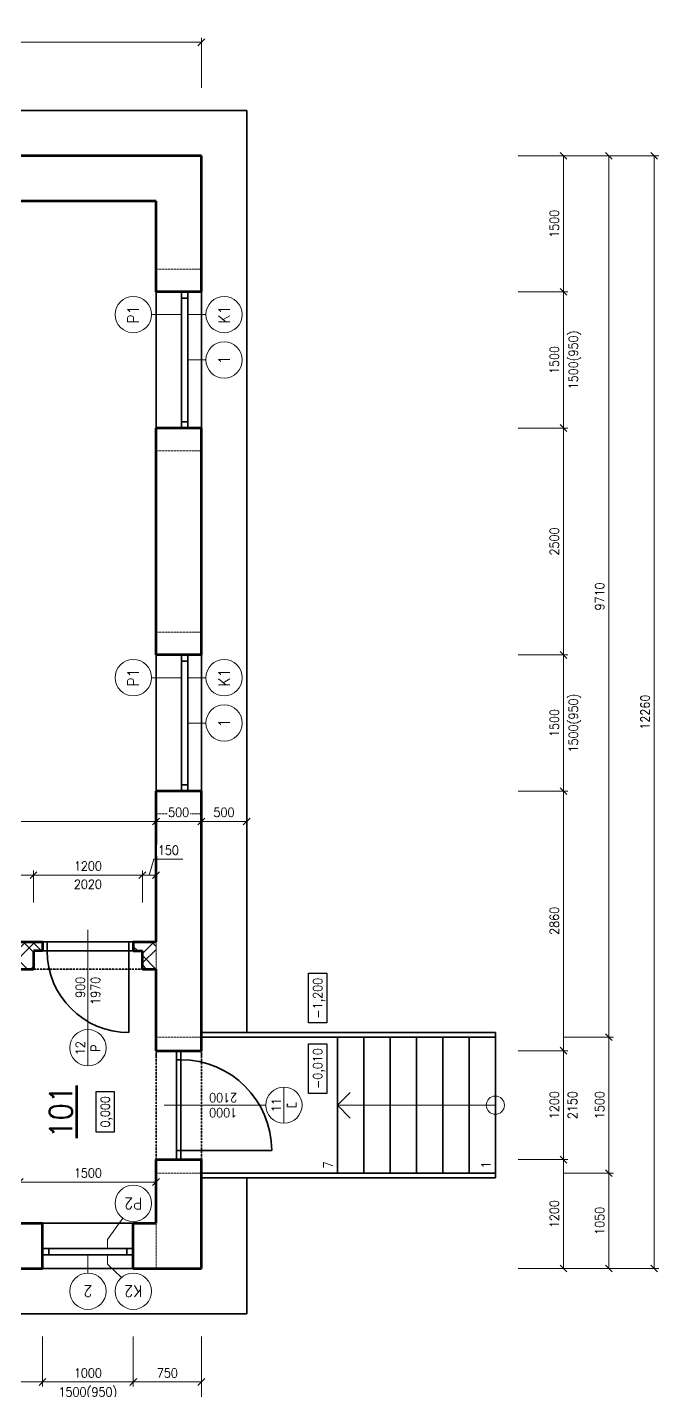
# Model space of a CAD drawing. Header units: millimetres. Extents: x 9557 to 76822, y 14597 to 67378.
# Drawn here: x 26358 to 33317, y 22177 to 37198 of the extents above; entities that cross this region are included whole.
import ezdxf

# ---------------------------------------------------------------- set-up
doc = ezdxf.new("R2010")
doc.units = ezdxf.units.MM
doc.linetypes.add('ACAD_ISO05W100', pattern=[33, 24, -3, 0, -3, 0, -3])
doc.linetypes.add('ACAD_ISO10W100', pattern=[18, 12, -3, 0, -3])
for name, color, linetype, lineweight in [('0.18', 51, 'Continuous', 18), ('0.25', 7, 'Continuous', 25), ('0.35', 6, 'Continuous', 35), ('0.6', 10, 'Continuous', 60), ('0.7', 30, 'Continuous', 70)]:
    doc.layers.add(name, color=color, linetype=linetype, lineweight=lineweight)
doc.styles.add('MyTextStyle', font='romans.shx', dxfattribs={"width": 0.9})
doc.dimstyles.new('Standard SK ext', dxfattribs={"dimtxt": 100, "dimasz": 75, "dimexe": 50, "dimexo": 0, "dimgap": 50, "dimtad": 1, "dimdec": 0, "dimrnd": 5, "dimzin": 0, "dimdsep": 46, "dimtxsty": 'MyTextStyle', "dimblk": 'OBLIQUE', "dimcen": 0, "dimclrd": 51, "dimclre": 51, "dimadec": 0, "dimazin": 0, "dimtfac": 1, "dimtdec": 0, "dimtofl": 0, "dimtmove": 0, "dimatfit": 2, "dimfxl": 500, "dimfxlon": 1, "dimtolj": 1, "dimtzin": 0, "dimlwd": 18, "dimlwe": 18, "dimarcsym": 0})
doc.dimstyles.new('Standard SK int', dxfattribs={"dimtxt": 100, "dimasz": 75, "dimexe": 50, "dimexo": 0, "dimgap": 50, "dimtad": 1, "dimdec": 0, "dimrnd": 5, "dimzin": 0, "dimtxsty": 'MyTextStyle', "dimblk": 'OBLIQUE', "dimcen": 0, "dimclrd": 51, "dimclre": 51, "dimadec": 0, "dimazin": 1, "dimtm": 1e-09, "dimtfac": 1, "dimtdec": 0, "dimtofl": 0, "dimtmove": 0, "dimatfit": 2, "dimfxl": 50, "dimfxlon": 1, "dimtfill": 1, "dimtfillclr": 250, "dimtolj": 1, "dimtzin": 0, "dimlwd": 18, "dimlwe": 18, "dimarcsym": 0})

# ---------------------------------------------------------------- blocks, each defined once
blk = doc.blocks.new('_Oblique')
at = {"color": 0, "linetype": 'ByBlock', "lineweight": -2}
blk.add_line((-0.5, -0.5), (0.5, 0.5), dxfattribs=at)
blk = doc.blocks.new('*D31')
at = {"layer": '0.25', "color": 51, "linetype": 'Continuous', "lineweight": 18, "transparency": 16777216}
for p, q in [((24751, 24023), (24651, 24023)), ((24701, 24023), (24701, 23523)), ((24751, 23523), (24651, 23523))]:
    blk.add_line(p, q, dxfattribs=at)
at = {"layer": '0.25', "color": 51, "lineweight": 18, "transparency": 16777216, "xscale": 75, "yscale": 75, "zscale": 75}
for p, rotation in [((24701, 24023), 90), ((24701, 23523), 270)]:
    blk.add_blockref('_Oblique', p, dxfattribs=dict(at, rotation=rotation))
at = {"layer": '0.25', "color": 0, "transparency": 16777216, "insert": (24601, 23773), "char_height": 100, "attachment_point": 5, "rotation": 90, "style": 'MyTextStyle', "bg_fill": 3, "box_fill_scale": 1.1, "bg_fill_color": 256, "bg_fill_true_color": 13158600, "bg_fill_transparency": 0}
blk.add_mtext('\\A1;500', dxfattribs=at)
blk = doc.blocks.new('*D65')
at = {"layer": '0.25', "color": 51, "linetype": 'Continuous', "lineweight": 18, "transparency": 16777216}
for p, q in [((22277, 27807), (22277, 27907)), ((22277, 27857), (26427, 27857)), ((26427, 27807), (26427, 27907))]:
    blk.add_line(p, q, dxfattribs=at)
at = {"layer": '0.25', "color": 51, "lineweight": 18, "transparency": 16777216, "xscale": 75, "yscale": 75, "zscale": 75, "rotation": 180}
blk.add_blockref('_Oblique', (22277, 27857), dxfattribs=at)
at = {"layer": '0.25', "color": 51, "lineweight": 18, "transparency": 16777216, "xscale": 75, "yscale": 75, "zscale": 75}
blk.add_blockref('_Oblique', (26427, 27857), dxfattribs=at)
at = {"layer": '0.25', "color": 0, "transparency": 16777216, "insert": (24352, 27957), "char_height": 100, "attachment_point": 5, "style": 'MyTextStyle', "bg_fill": 3, "box_fill_scale": 1.1, "bg_fill_color": 256, "bg_fill_true_color": 13158600, "bg_fill_transparency": 0}
blk.add_mtext('\\A1;4150', dxfattribs=at)
blk = doc.blocks.new('*D66')
at = {"layer": '0.25', "color": 51, "linetype": 'Continuous', "lineweight": 18, "transparency": 16777216}
for p, q in [((26427, 27807), (26427, 27907)), ((26427, 27857), (27627, 27857)), ((27627, 27807), (27627, 27907))]:
    blk.add_line(p, q, dxfattribs=at)
at = {"layer": '0.25', "color": 51, "lineweight": 18, "transparency": 16777216, "xscale": 75, "yscale": 75, "zscale": 75, "rotation": 180}
blk.add_blockref('_Oblique', (26427, 27857), dxfattribs=at)
at = {"layer": '0.25', "color": 51, "lineweight": 18, "transparency": 16777216, "xscale": 75, "yscale": 75, "zscale": 75}
blk.add_blockref('_Oblique', (27627, 27857), dxfattribs=at)
at = {"layer": '0.25', "color": 0, "transparency": 16777216, "char_height": 100, "attachment_point": 5, "style": 'MyTextStyle', "bg_fill": 3, "box_fill_scale": 1.1, "bg_fill_color": 256, "bg_fill_true_color": 13158600, "bg_fill_transparency": 0}
for s, insert in [('\\A1;1200', (27027, 27957)), ('\\A1;2020', (27027, 27757))]:
    blk.add_mtext(s, dxfattribs=dict(at, insert=insert))
blk = doc.blocks.new('*D67')
at = {"layer": '0.25', "color": 51, "linetype": 'Continuous', "lineweight": 18, "transparency": 16777216}
for p, q in [((27702, 27857), (27755, 28032)), ((27755, 28032), (28073, 28032)), ((27627, 27807), (27627, 27907)), ((27627, 27857), (27777, 27857)), ((27777, 27807), (27777, 27907))]:
    blk.add_line(p, q, dxfattribs=at)
at = {"layer": '0.25', "color": 51, "lineweight": 18, "transparency": 16777216, "xscale": 75, "yscale": 75, "zscale": 75, "rotation": 180}
blk.add_blockref('_Oblique', (27627, 27857), dxfattribs=at)
at = {"layer": '0.25', "color": 51, "lineweight": 18, "transparency": 16777216, "xscale": 75, "yscale": 75, "zscale": 75}
blk.add_blockref('_Oblique', (27777, 27857), dxfattribs=at)
at = {"layer": '0.25', "color": 0, "transparency": 16777216, "insert": (27914, 28132), "char_height": 100, "attachment_point": 5, "style": 'MyTextStyle', "bg_fill": 3, "box_fill_scale": 1.1, "bg_fill_color": 256, "bg_fill_true_color": 13158600, "bg_fill_transparency": 0}
blk.add_mtext('\\A1;150', dxfattribs=at)
blk = doc.blocks.new('*D68')
at = {"layer": '0.25', "color": 51, "linetype": 'Continuous', "lineweight": 18, "transparency": 16777216}
for p, q in [((27777, 28399), (27777, 28499)), ((27777, 28449), (28277, 28449)), ((28277, 28399), (28277, 28499))]:
    blk.add_line(p, q, dxfattribs=at)
at = {"layer": '0.25', "color": 51, "lineweight": 18, "transparency": 16777216, "xscale": 75, "yscale": 75, "zscale": 75, "rotation": 180}
blk.add_blockref('_Oblique', (27777, 28449), dxfattribs=at)
at = {"layer": '0.25', "color": 51, "lineweight": 18, "transparency": 16777216, "xscale": 75, "yscale": 75, "zscale": 75}
blk.add_blockref('_Oblique', (28277, 28449), dxfattribs=at)
at = {"layer": '0.25', "color": 0, "transparency": 16777216, "insert": (28027, 28549), "char_height": 100, "attachment_point": 5, "style": 'MyTextStyle', "bg_fill": 3, "box_fill_scale": 1.1, "bg_fill_color": 256, "bg_fill_true_color": 13158600, "bg_fill_transparency": 0}
blk.add_mtext('\\A1;500', dxfattribs=at)
blk = doc.blocks.new('*D72')
at = {"layer": '0.25', "color": 51, "linetype": 'Continuous', "lineweight": 18, "transparency": 16777216}
for p, q in [((22277, 28399), (22277, 28499)), ((22277, 28449), (27777, 28449)), ((27777, 28399), (27777, 28499))]:
    blk.add_line(p, q, dxfattribs=at)
at = {"layer": '0.25', "color": 51, "lineweight": 18, "transparency": 16777216, "xscale": 75, "yscale": 75, "zscale": 75, "rotation": 180}
blk.add_blockref('_Oblique', (22277, 28449), dxfattribs=at)
at = {"layer": '0.25', "color": 51, "lineweight": 18, "transparency": 16777216, "xscale": 75, "yscale": 75, "zscale": 75}
blk.add_blockref('_Oblique', (27777, 28449), dxfattribs=at)
at = {"layer": '0.25', "color": 0, "transparency": 16777216, "insert": (25027, 28549), "char_height": 100, "attachment_point": 5, "style": 'MyTextStyle', "bg_fill": 3, "box_fill_scale": 1.1, "bg_fill_color": 256, "bg_fill_true_color": 13158600, "bg_fill_transparency": 0}
blk.add_mtext('\\A1;5500', dxfattribs=at)
blk = doc.blocks.new('*D79')
at = {"layer": '0.25', "color": 51, "linetype": 'Continuous', "lineweight": 18, "transparency": 16777216}
for p, q in [((26277, 24426), (26277, 24526)), ((27777, 24426), (27777, 24526)), ((27777, 24476), (26277, 24476))]:
    blk.add_line(p, q, dxfattribs=at)
at = {"layer": '0.25', "color": 51, "lineweight": 18, "transparency": 16777216, "xscale": 75, "yscale": 75, "zscale": 75, "rotation": 180}
blk.add_blockref('_Oblique', (26277, 24476), dxfattribs=at)
at = {"layer": '0.25', "color": 51, "lineweight": 18, "transparency": 16777216, "xscale": 75, "yscale": 75, "zscale": 75}
blk.add_blockref('_Oblique', (27777, 24476), dxfattribs=at)
at = {"layer": '0.25', "color": 0, "transparency": 16777216, "insert": (27027, 24576), "char_height": 100, "attachment_point": 5, "style": 'MyTextStyle', "bg_fill": 3, "box_fill_scale": 1.1, "bg_fill_color": 256, "bg_fill_true_color": 13158600, "bg_fill_transparency": 0}
blk.add_mtext('\\A1;1500', dxfattribs=at)
blk = doc.blocks.new('*D88')
at = {"layer": '0.25', "color": 51, "linetype": 'Continuous', "lineweight": 18, "ltscale": 2, "transparency": 16777216}
for p, q in [((17477, 36533), (17477, 37083)), ((17477, 37033), (28277, 37033)), ((28277, 36533), (28277, 37083))]:
    blk.add_line(p, q, dxfattribs=at)
at = {"layer": '0.25', "color": 51, "lineweight": 18, "ltscale": 2, "transparency": 16777216, "xscale": 75, "yscale": 75, "zscale": 75, "rotation": 180}
blk.add_blockref('_Oblique', (17477, 37033), dxfattribs=at)
at = {"layer": '0.25', "color": 51, "lineweight": 18, "ltscale": 2, "transparency": 16777216, "xscale": 75, "yscale": 75, "zscale": 75}
blk.add_blockref('_Oblique', (28277, 37033), dxfattribs=at)
at = {"layer": '0.25', "color": 0, "ltscale": 2, "transparency": 16777216, "insert": (22877, 37133), "char_height": 100, "attachment_point": 5, "style": 'MyTextStyle', "bg_fill": 3, "box_fill_scale": 1.1, "bg_fill_color": 256, "bg_fill_true_color": 13158600, "bg_fill_transparency": 0}
blk.add_mtext('\\A1;10800', dxfattribs=at)
blk = doc.blocks.new('*D89')
at = {"layer": '0.25', "color": 51, "linetype": 'Continuous', "lineweight": 18, "ltscale": 2, "transparency": 16777216}
for p, q in [((31767, 35783), (32317, 35783)), ((32267, 35783), (32267, 34283)), ((31767, 34283), (32317, 34283))]:
    blk.add_line(p, q, dxfattribs=at)
at = {"layer": '0.25', "color": 51, "lineweight": 18, "ltscale": 2, "transparency": 16777216, "xscale": 75, "yscale": 75, "zscale": 75}
for p, rotation in [((32267, 35783), 90), ((32267, 34283), 270)]:
    blk.add_blockref('_Oblique', p, dxfattribs=dict(at, rotation=rotation))
at = {"layer": '0.25', "color": 0, "ltscale": 2, "transparency": 16777216, "insert": (32167, 35033), "char_height": 100, "attachment_point": 5, "rotation": 90, "style": 'MyTextStyle', "bg_fill": 3, "box_fill_scale": 1.1, "bg_fill_color": 256, "bg_fill_true_color": 13158600, "bg_fill_transparency": 0}
blk.add_mtext('\\A1;1500', dxfattribs=at)
blk = doc.blocks.new('*D90')
at = {"layer": '0.25', "color": 51, "linetype": 'Continuous', "lineweight": 18, "ltscale": 2, "transparency": 16777216}
for p, q in [((31767, 34283), (32317, 34283)), ((32267, 34283), (32267, 32783)), ((31767, 32783), (32317, 32783))]:
    blk.add_line(p, q, dxfattribs=at)
at = {"layer": '0.25', "color": 51, "lineweight": 18, "ltscale": 2, "transparency": 16777216, "xscale": 75, "yscale": 75, "zscale": 75}
for p, rotation in [((32267, 34283), 90), ((32267, 32783), 270)]:
    blk.add_blockref('_Oblique', p, dxfattribs=dict(at, rotation=rotation))
at = {"layer": '0.25', "color": 0, "ltscale": 2, "transparency": 16777216, "char_height": 100, "attachment_point": 5, "rotation": 90, "style": 'MyTextStyle', "bg_fill": 3, "box_fill_scale": 1.1, "bg_fill_color": 256, "bg_fill_true_color": 13158600, "bg_fill_transparency": 0}
for s, insert in [('\\A1;1500(950)', (32393, 33533)), ('\\A1;1500', (32167, 33533))]:
    blk.add_mtext(s, dxfattribs=dict(at, insert=insert))
blk = doc.blocks.new('*D91')
at = {"layer": '0.25', "color": 51, "linetype": 'Continuous', "lineweight": 18, "ltscale": 2, "transparency": 16777216}
for p, q in [((31767, 32783), (32317, 32783)), ((32267, 32783), (32267, 30283)), ((31767, 30283), (32317, 30283))]:
    blk.add_line(p, q, dxfattribs=at)
at = {"layer": '0.25', "color": 51, "lineweight": 18, "ltscale": 2, "transparency": 16777216, "xscale": 75, "yscale": 75, "zscale": 75}
for p, rotation in [((32267, 32783), 90), ((32267, 30283), 270)]:
    blk.add_blockref('_Oblique', p, dxfattribs=dict(at, rotation=rotation))
at = {"layer": '0.25', "color": 0, "ltscale": 2, "transparency": 16777216, "insert": (32167, 31533), "char_height": 100, "attachment_point": 5, "rotation": 90, "style": 'MyTextStyle', "bg_fill": 3, "box_fill_scale": 1.1, "bg_fill_color": 256, "bg_fill_true_color": 13158600, "bg_fill_transparency": 0}
blk.add_mtext('\\A1;2500', dxfattribs=at)
blk = doc.blocks.new('*D92')
at = {"layer": '0.25', "color": 51, "linetype": 'Continuous', "lineweight": 18, "ltscale": 2, "transparency": 16777216}
for p, q in [((31767, 30283), (32317, 30283)), ((32267, 30283), (32267, 28783)), ((31767, 28783), (32317, 28783))]:
    blk.add_line(p, q, dxfattribs=at)
at = {"layer": '0.25', "color": 51, "lineweight": 18, "ltscale": 2, "transparency": 16777216, "xscale": 75, "yscale": 75, "zscale": 75}
for p, rotation in [((32267, 30283), 90), ((32267, 28783), 270)]:
    blk.add_blockref('_Oblique', p, dxfattribs=dict(at, rotation=rotation))
at = {"layer": '0.25', "color": 0, "ltscale": 2, "transparency": 16777216, "char_height": 100, "attachment_point": 5, "rotation": 90, "style": 'MyTextStyle', "bg_fill": 3, "box_fill_scale": 1.1, "bg_fill_color": 256, "bg_fill_true_color": 13158600, "bg_fill_transparency": 0}
for s, insert in [('\\A1;1500(950)', (32393, 29533)), ('\\A1;1500', (32167, 29533))]:
    blk.add_mtext(s, dxfattribs=dict(at, insert=insert))
blk = doc.blocks.new('*D93')
at = {"layer": '0.25', "color": 51, "linetype": 'Continuous', "lineweight": 18, "ltscale": 2, "transparency": 16777216}
for p, q in [((31767, 28783), (32317, 28783)), ((32267, 28783), (32267, 25923)), ((31767, 25923), (32317, 25923))]:
    blk.add_line(p, q, dxfattribs=at)
at = {"layer": '0.25', "color": 51, "lineweight": 18, "ltscale": 2, "transparency": 16777216, "xscale": 75, "yscale": 75, "zscale": 75}
for p, rotation in [((32267, 28783), 90), ((32267, 25923), 270)]:
    blk.add_blockref('_Oblique', p, dxfattribs=dict(at, rotation=rotation))
at = {"layer": '0.25', "color": 0, "ltscale": 2, "transparency": 16777216, "insert": (32167, 27353), "char_height": 100, "attachment_point": 5, "rotation": 90, "style": 'MyTextStyle', "bg_fill": 3, "box_fill_scale": 1.1, "bg_fill_color": 256, "bg_fill_true_color": 13158600, "bg_fill_transparency": 0}
blk.add_mtext('\\A1;2860', dxfattribs=at)
blk = doc.blocks.new('*D94')
at = {"layer": '0.25', "color": 51, "linetype": 'Continuous', "lineweight": 18, "ltscale": 2, "transparency": 16777216}
for p, q in [((31767, 25923), (32317, 25923)), ((32267, 25923), (32267, 24723)), ((31767, 24723), (32317, 24723))]:
    blk.add_line(p, q, dxfattribs=at)
at = {"layer": '0.25', "color": 51, "lineweight": 18, "ltscale": 2, "transparency": 16777216, "xscale": 75, "yscale": 75, "zscale": 75}
for p, rotation in [((32267, 25923), 90), ((32267, 24723), 270)]:
    blk.add_blockref('_Oblique', p, dxfattribs=dict(at, rotation=rotation))
at = {"layer": '0.25', "color": 0, "ltscale": 2, "transparency": 16777216, "char_height": 100, "attachment_point": 5, "rotation": 90, "style": 'MyTextStyle', "bg_fill": 3, "box_fill_scale": 1.1, "bg_fill_color": 256, "bg_fill_true_color": 13158600, "bg_fill_transparency": 0}
for s, insert in [('\\A1;1200', (32167, 25323)), ('\\A1;2150', (32367, 25323))]:
    blk.add_mtext(s, dxfattribs=dict(at, insert=insert))
blk = doc.blocks.new('*D95')
at = {"layer": '0.25', "color": 51, "linetype": 'Continuous', "lineweight": 18, "ltscale": 2, "transparency": 16777216}
for p, q in [((31767, 24723), (32317, 24723)), ((32267, 24723), (32267, 23523)), ((31767, 23523), (32317, 23523))]:
    blk.add_line(p, q, dxfattribs=at)
at = {"layer": '0.25', "color": 51, "lineweight": 18, "ltscale": 2, "transparency": 16777216, "xscale": 75, "yscale": 75, "zscale": 75}
for p, rotation in [((32267, 24723), 90), ((32267, 23523), 270)]:
    blk.add_blockref('_Oblique', p, dxfattribs=dict(at, rotation=rotation))
at = {"layer": '0.25', "color": 0, "ltscale": 2, "transparency": 16777216, "insert": (32167, 24123), "char_height": 100, "attachment_point": 5, "rotation": 90, "style": 'MyTextStyle', "bg_fill": 3, "box_fill_scale": 1.1, "bg_fill_color": 256, "bg_fill_true_color": 13158600, "bg_fill_transparency": 0}
blk.add_mtext('\\A1;1200', dxfattribs=at)
blk = doc.blocks.new('*D96')
at = {"layer": '0.25', "color": 51, "linetype": 'Continuous', "lineweight": 18, "ltscale": 2, "transparency": 16777216}
for p, q in [((32267, 35783), (32817, 35783)), ((32767, 35783), (32767, 26073)), ((32267, 26073), (32817, 26073))]:
    blk.add_line(p, q, dxfattribs=at)
at = {"layer": '0.25', "color": 51, "lineweight": 18, "ltscale": 2, "transparency": 16777216, "xscale": 75, "yscale": 75, "zscale": 75}
for p, rotation in [((32767, 35783), 90), ((32767, 26073), 270)]:
    blk.add_blockref('_Oblique', p, dxfattribs=dict(at, rotation=rotation))
at = {"layer": '0.25', "color": 0, "ltscale": 2, "transparency": 16777216, "insert": (32667, 30928), "char_height": 100, "attachment_point": 5, "rotation": 90, "style": 'MyTextStyle', "bg_fill": 3, "box_fill_scale": 1.1, "bg_fill_color": 256, "bg_fill_true_color": 13158600, "bg_fill_transparency": 0}
blk.add_mtext('\\A1;9710', dxfattribs=at)
blk = doc.blocks.new('*D97')
at = {"layer": '0.25', "color": 51, "linetype": 'Continuous', "lineweight": 18, "ltscale": 2, "transparency": 16777216}
for p, q in [((32267, 26073), (32817, 26073)), ((32767, 26073), (32767, 24573)), ((32267, 24573), (32817, 24573))]:
    blk.add_line(p, q, dxfattribs=at)
at = {"layer": '0.25', "color": 51, "lineweight": 18, "ltscale": 2, "transparency": 16777216, "xscale": 75, "yscale": 75, "zscale": 75}
for p, rotation in [((32767, 26073), 90), ((32767, 24573), 270)]:
    blk.add_blockref('_Oblique', p, dxfattribs=dict(at, rotation=rotation))
at = {"layer": '0.25', "color": 0, "ltscale": 2, "transparency": 16777216, "insert": (32667, 25323), "char_height": 100, "attachment_point": 5, "rotation": 90, "style": 'MyTextStyle', "bg_fill": 3, "box_fill_scale": 1.1, "bg_fill_color": 256, "bg_fill_true_color": 13158600, "bg_fill_transparency": 0}
blk.add_mtext('\\A1;1500', dxfattribs=at)
blk = doc.blocks.new('*D98')
at = {"layer": '0.25', "color": 51, "linetype": 'Continuous', "lineweight": 18, "ltscale": 2, "transparency": 16777216}
for p, q in [((32267, 24573), (32817, 24573)), ((32767, 24573), (32767, 23523)), ((32267, 23523), (32817, 23523))]:
    blk.add_line(p, q, dxfattribs=at)
at = {"layer": '0.25', "color": 51, "lineweight": 18, "ltscale": 2, "transparency": 16777216, "xscale": 75, "yscale": 75, "zscale": 75}
for p, rotation in [((32767, 24573), 90), ((32767, 23523), 270)]:
    blk.add_blockref('_Oblique', p, dxfattribs=dict(at, rotation=rotation))
at = {"layer": '0.25', "color": 0, "ltscale": 2, "transparency": 16777216, "insert": (32667, 24048), "char_height": 100, "attachment_point": 5, "rotation": 90, "style": 'MyTextStyle', "bg_fill": 3, "box_fill_scale": 1.1, "bg_fill_color": 256, "bg_fill_true_color": 13158600, "bg_fill_transparency": 0}
blk.add_mtext('\\A1;1050', dxfattribs=at)
blk = doc.blocks.new('*D33')
at = {"layer": '0.25', "color": 51, "linetype": 'Continuous', "lineweight": 18, "ltscale": 2, "transparency": 16777216}
for p, q in [((32767, 35783), (33317, 35783)), ((33267, 23523), (33267, 35783)), ((32767, 23523), (33317, 23523))]:
    blk.add_line(p, q, dxfattribs=at)
at = {"layer": '0.25', "color": 51, "lineweight": 18, "ltscale": 2, "transparency": 16777216, "xscale": 75, "yscale": 75, "zscale": 75}
for p, rotation in [((33267, 35783), 90), ((33267, 23523), 270)]:
    blk.add_blockref('_Oblique', p, dxfattribs=dict(at, rotation=rotation))
at = {"layer": '0.25', "color": 0, "ltscale": 2, "transparency": 16777216, "insert": (33167, 29653), "char_height": 100, "attachment_point": 5, "rotation": 90, "style": 'MyTextStyle', "bg_fill": 3, "box_fill_scale": 1.1, "bg_fill_color": 256, "bg_fill_true_color": 13158600, "bg_fill_transparency": 0}
blk.add_mtext('\\A1;12260', dxfattribs=at)
blk = doc.blocks.new('*D99')
at = {"layer": '0.25', "color": 51, "linetype": 'Continuous', "lineweight": 18, "ltscale": 2, "transparency": 16777216}
for p, q in [((17477, 22773), (17477, 22223)), ((26527, 22773), (26527, 22223)), ((17477, 22273), (26527, 22273))]:
    blk.add_line(p, q, dxfattribs=at)
at = {"layer": '0.25', "color": 51, "lineweight": 18, "ltscale": 2, "transparency": 16777216, "xscale": 75, "yscale": 75, "zscale": 75, "rotation": 180}
blk.add_blockref('_Oblique', (17477, 22273), dxfattribs=at)
at = {"layer": '0.25', "color": 51, "lineweight": 18, "ltscale": 2, "transparency": 16777216, "xscale": 75, "yscale": 75, "zscale": 75}
blk.add_blockref('_Oblique', (26527, 22273), dxfattribs=at)
at = {"layer": '0.25', "color": 0, "ltscale": 2, "transparency": 16777216, "insert": (22002, 22373), "char_height": 100, "attachment_point": 5, "style": 'MyTextStyle', "bg_fill": 3, "box_fill_scale": 1.1, "bg_fill_color": 256, "bg_fill_true_color": 13158600, "bg_fill_transparency": 0}
blk.add_mtext('\\A1;9050', dxfattribs=at)
blk = doc.blocks.new('*D100')
at = {"layer": '0.25', "color": 51, "linetype": 'Continuous', "lineweight": 18, "ltscale": 2, "transparency": 16777216}
for p, q in [((26527, 22773), (26527, 22223)), ((27527, 22773), (27527, 22223)), ((26527, 22273), (27527, 22273))]:
    blk.add_line(p, q, dxfattribs=at)
at = {"layer": '0.25', "color": 51, "lineweight": 18, "ltscale": 2, "transparency": 16777216, "xscale": 75, "yscale": 75, "zscale": 75, "rotation": 180}
blk.add_blockref('_Oblique', (26527, 22273), dxfattribs=at)
at = {"layer": '0.25', "color": 51, "lineweight": 18, "ltscale": 2, "transparency": 16777216, "xscale": 75, "yscale": 75, "zscale": 75}
blk.add_blockref('_Oblique', (27527, 22273), dxfattribs=at)
at = {"layer": '0.25', "color": 0, "ltscale": 2, "transparency": 16777216, "char_height": 100, "attachment_point": 5, "style": 'MyTextStyle', "bg_fill": 3, "box_fill_scale": 1.1, "bg_fill_color": 256, "bg_fill_true_color": 13158600, "bg_fill_transparency": 0}
for s, insert in [('\\A1;1000', (27027, 22373)), ('\\A1;1500(950)', (27027, 22147))]:
    blk.add_mtext(s, dxfattribs=dict(at, insert=insert))
blk = doc.blocks.new('*D101')
at = {"layer": '0.25', "color": 51, "linetype": 'Continuous', "lineweight": 18, "ltscale": 2, "transparency": 16777216}
for p, q in [((27527, 22773), (27527, 22223)), ((28277, 22773), (28277, 22223)), ((27527, 22273), (28277, 22273))]:
    blk.add_line(p, q, dxfattribs=at)
at = {"layer": '0.25', "color": 51, "lineweight": 18, "ltscale": 2, "transparency": 16777216, "xscale": 75, "yscale": 75, "zscale": 75, "rotation": 180}
blk.add_blockref('_Oblique', (27527, 22273), dxfattribs=at)
at = {"layer": '0.25', "color": 51, "lineweight": 18, "ltscale": 2, "transparency": 16777216, "xscale": 75, "yscale": 75, "zscale": 75}
blk.add_blockref('_Oblique', (28277, 22273), dxfattribs=at)
at = {"layer": '0.25', "color": 0, "ltscale": 2, "transparency": 16777216, "insert": (27902, 22373), "char_height": 100, "attachment_point": 5, "style": 'MyTextStyle', "bg_fill": 3, "box_fill_scale": 1.1, "bg_fill_color": 256, "bg_fill_true_color": 13158600, "bg_fill_transparency": 0}
blk.add_mtext('\\A1;750', dxfattribs=at)
blk = doc.blocks.new('*D102')
at = {"layer": '0.25', "color": 51, "linetype": 'Continuous', "lineweight": 18, "ltscale": 2, "transparency": 16777216}
for p, q in [((17477, 22273), (17477, 21723)), ((28277, 22273), (28277, 21723)), ((28277, 21773), (17477, 21773))]:
    blk.add_line(p, q, dxfattribs=at)
at = {"layer": '0.25', "color": 51, "lineweight": 18, "ltscale": 2, "transparency": 16777216, "xscale": 75, "yscale": 75, "zscale": 75, "rotation": 180}
blk.add_blockref('_Oblique', (17477, 21773), dxfattribs=at)
at = {"layer": '0.25', "color": 51, "lineweight": 18, "ltscale": 2, "transparency": 16777216, "xscale": 75, "yscale": 75, "zscale": 75}
blk.add_blockref('_Oblique', (28277, 21773), dxfattribs=at)
at = {"layer": '0.25', "color": 0, "ltscale": 2, "transparency": 16777216, "insert": (22877, 21873), "char_height": 100, "attachment_point": 5, "style": 'MyTextStyle', "bg_fill": 3, "box_fill_scale": 1.1, "bg_fill_color": 256, "bg_fill_true_color": 13158600, "bg_fill_transparency": 0}
blk.add_mtext('\\A1;10800', dxfattribs=at)
blk = doc.blocks.new('*D41')
at = {"layer": '0.25', "color": 51, "linetype": 'Continuous', "lineweight": 18, "ltscale": 2, "transparency": 16777216}
for p, q in [((28277, 28399), (28277, 28499)), ((28277, 28449), (28777, 28449)), ((28777, 28399), (28777, 28499))]:
    blk.add_line(p, q, dxfattribs=at)
at = {"layer": '0.25', "color": 51, "lineweight": 18, "ltscale": 2, "transparency": 16777216, "xscale": 75, "yscale": 75, "zscale": 75, "rotation": 180}
blk.add_blockref('_Oblique', (28277, 28449), dxfattribs=at)
at = {"layer": '0.25', "color": 51, "lineweight": 18, "ltscale": 2, "transparency": 16777216, "xscale": 75, "yscale": 75, "zscale": 75}
blk.add_blockref('_Oblique', (28777, 28449), dxfattribs=at)
at = {"layer": '0.25', "color": 0, "ltscale": 2, "transparency": 16777216, "insert": (28527, 28549), "char_height": 100, "attachment_point": 5, "style": 'MyTextStyle', "bg_fill": 3, "box_fill_scale": 1.1, "bg_fill_color": 256, "bg_fill_true_color": 13158600, "bg_fill_transparency": 0}
blk.add_mtext('\\A1;500', dxfattribs=at)
blk = doc.blocks.new('*D43')
at = {"layer": '0.25', "color": 51, "linetype": 'Continuous', "lineweight": 18, "ltscale": 2, "transparency": 16777216}
for p, q in [((24751, 36283), (24651, 36283)), ((24701, 35783), (24701, 36283)), ((24651, 35783), (24751, 35783))]:
    blk.add_line(p, q, dxfattribs=at)
at = {"layer": '0.25', "color": 51, "lineweight": 18, "ltscale": 2, "transparency": 16777216, "xscale": 75, "yscale": 75, "zscale": 75}
for p, rotation in [((24701, 36283), 90), ((24701, 35783), 270)]:
    blk.add_blockref('_Oblique', p, dxfattribs=dict(at, rotation=rotation))
at = {"layer": '0.25', "color": 0, "ltscale": 2, "transparency": 16777216, "insert": (24601, 36033), "char_height": 100, "attachment_point": 5, "rotation": 90, "style": 'MyTextStyle', "bg_fill": 3, "box_fill_scale": 1.1, "bg_fill_color": 256, "bg_fill_true_color": 13158600, "bg_fill_transparency": 0}
blk.add_mtext('\\A1;500', dxfattribs=at)
blk = doc.blocks.new('*D44')
at = {"layer": '0.25', "color": 51, "linetype": 'Continuous', "lineweight": 18, "ltscale": 2, "transparency": 16777216}
for p, q in [((24751, 23523), (24651, 23523)), ((24701, 23523), (24701, 23023)), ((24751, 23023), (24651, 23023))]:
    blk.add_line(p, q, dxfattribs=at)
at = {"layer": '0.25', "color": 51, "lineweight": 18, "ltscale": 2, "transparency": 16777216, "xscale": 75, "yscale": 75, "zscale": 75}
for p, rotation in [((24701, 23523), 90), ((24701, 23023), 270)]:
    blk.add_blockref('_Oblique', p, dxfattribs=dict(at, rotation=rotation))
at = {"layer": '0.25', "color": 0, "ltscale": 2, "transparency": 16777216, "insert": (24601, 23273), "char_height": 100, "attachment_point": 5, "rotation": 90, "style": 'MyTextStyle', "bg_fill": 3, "box_fill_scale": 1.1, "bg_fill_color": 256, "bg_fill_true_color": 13158600, "bg_fill_transparency": 0}
blk.add_mtext('\\A1;500', dxfattribs=at)

msp = doc.modelspace()

# ---------------------------------------------------------------- hatches: boundary and pattern name
at = {"layer": '0.18'}
h = msp.add_hatch(dxfattribs=at)
h.set_pattern_fill('MURIVOVYSOKAPEVNOST', color=256, scale=250, angle=90, pattern_type=2)
h.set_pattern_definition([(135, (35925.14, 18320.34), (-353.5534, 2e-14), []), (135, (35925.14, 18570.34), (-353.5534, 2e-14), []), (225, (35925.14, 18320.34), (-5e-14, -353.5534), []), (225, (35925.14, 18570.34), (-5e-14, -353.5534), [])])
h.paths.add_polyline_path([(27527.2, 27122.8), (27527.2, 27022.8), (27627.2, 27022.8), (27627.2, 26822.8), (27777.2, 26822.8), (27777.2, 27122.8)])
h.paths.add_polyline_path([(26277.2, 27122.8), (26277.2, 26822.8), (26427.2, 26822.8), (26427.2, 27022.8), (26527.2, 27022.8), (26527.2, 27122.8)])
h.paths.add_polyline_path([(22277.2, 27122.8), (22277.2, 26822.8), (26277.2, 26822.8), (26277.2, 27122.8)])

# ---------------------------------------------------------------- linework, layer by layer
at = {"layer": '0.18', "linetype": 'ACAD_ISO05W100'}
for p, q in [((27777.2, 34532.8), (28277.2, 34532.8)), ((27777.2, 32532.8), (28277.2, 32532.8)), ((27777.2, 30532.8), (28277.2, 30532.8)), ((27777.2, 28532.8), (28277.2, 28532.8)), ((27777.2, 26072.8), (28277.2, 26072.8)), ((27777.2, 24572.8), (28277.2, 24572.8)), ((27777.2, 23522.8), (27777.2, 24022.8))]:
    msp.add_line(p, q, dxfattribs=at)
at = {"layer": '0.18', "ltscale": 2}
for p, q in [((28057.2, 34032.8), (27727.2, 34032.8)), ((28127.2, 34032.8), (28327.2, 34032.8)), ((28127.2, 33532.8), (28327.2, 33532.8)), ((28057.2, 30032.8), (27727.2, 30032.8)), ((28127.2, 30032.8), (28327.2, 30032.8)), ((28127.2, 29532.8), (28327.2, 29532.8)), ((27242.2, 23842.8), (27410.9, 24078.6)), ((27242.2, 23742.8), (27242.2, 23842.8)), ((27027.2, 23672.8), (27027.2, 23472.8)), ((27242.2, 23672.8), (27242.2, 23572.8)), ((27242.2, 23572.8), (27395.4, 23423.2))]:
    msp.add_line(p, q, dxfattribs=at)
at = {"layer": '0.18'}
for p, q in [((26427.2, 27857.2), (26427.2, 27557.2)), ((27627.2, 27857.2), (27627.2, 27557.2)), ((27027.2, 27253.2), (27027.2, 26155.6)), ((27027.2, 26155.6), (27027.2, 25755.6)), ((29186.9, 25122.8), (29186.9, 25522.8)), ((29777.2, 25322.8), (29918.6, 25464.2)), ((27865.4, 25322.8), (28986.9, 25322.8)), ((31517.2, 25322.8), (29777.2, 25322.8)), ((29777.2, 25322.8), (29918.6, 25181.4))]:
    msp.add_line(p, q, dxfattribs=at)
at = {"layer": '0.18', "linetype": 'ACAD_ISO05W100', "ltscale": 0.5}
msp.add_line((27777.2, 26822.8), (27777.2, 27122.8), dxfattribs=at)
at = {"layer": '0.18', "ltscale": 2}
for centre in [(27527.2, 34032.8), (28527.2, 34032.8), (28527.2, 33532.8), (27527.2, 30032.8), (28527.2, 30032.8), (28527.2, 29532.8), (27527.2, 24241.3), (27027.2, 23272.8), (27527.2, 23272.8)]:
    msp.add_circle(centre, 200, dxfattribs=at)
at = {"layer": '0.18'}
for centre, radius in [((27027.2, 25955.6), 200), ((29186.9, 25322.8), 200), ((31517.2, 25322.8), 100)]:
    msp.add_circle(centre, radius, dxfattribs=at)
at = {"layer": '0.25'}
for p, q in [((29231.2, 25325.2), (29220.6, 25335.8)), ((29220.6, 25314.6), (29231.2, 25325.2))]:
    msp.add_line(p, q, dxfattribs=at)
at = {"layer": '0.35'}
for p, q in [((28777.2, 36282.8), (16977.2, 36282.8)), ((28777.2, 26122.8), (28777.2, 36282.8)), ((27777.2, 34282.8), (27777.2, 32782.8)), ((28057.2, 32782.8), (28057.2, 34282.8)), ((28127.2, 32782.8), (28127.2, 34282.8)), ((28277.2, 34282.8), (28277.2, 32782.8)), ((28057.2, 34212.8), (28127.2, 34212.8)), ((28057.2, 32852.8), (28127.2, 32852.8)), ((27777.2, 30282.8), (27777.2, 28782.8)), ((28057.2, 28782.8), (28057.2, 30282.8)), ((28057.2, 30212.8), (28127.2, 30212.8)), ((28127.2, 28782.8), (28127.2, 30282.8)), ((28277.2, 30282.8), (28277.2, 28782.8)), ((28057.2, 28852.8), (28127.2, 28852.8)), ((26527.2, 27122.8), (27527.2, 27122.8)), ((26577.2, 27022.8), (26577.2, 27122.8)), ((27477.2, 27122.8), (27477.2, 27022.8)), ((26527.2, 27022.8), (27527.2, 27022.8)), ((27477.2, 26122.8), (27477.2, 27022.8)), ((28277.2, 26122.8), (31517.2, 26122.8)), ((28277.2, 26072.8), (29777.2, 26072.8)), ((29777.2, 24572.8), (29777.2, 26072.8)), ((29777.2, 26072.8), (31517.2, 26072.8)), ((30067.2, 24572.8), (30067.2, 26072.8)), ((30357.2, 24572.8), (30357.2, 26072.8)), ((30647.2, 24572.8), (30647.2, 26072.8)), ((30937.2, 24572.8), (30937.2, 26072.8)), ((31227.2, 24572.8), (31227.2, 26072.8)), ((31517.2, 26122.8), (31517.2, 26072.8)), ((31517.2, 24572.8), (31517.2, 26072.8)), ((28002.2, 24722.8), (28002.2, 25922.8)), ((28052.2, 24722.8), (28052.2, 25922.8)), ((28002.2, 25822.8), (28052.2, 25822.8)), ((28002.2, 24822.8), (28052.2, 24822.8)), ((28052.2, 24822.8), (29052.2, 24822.8)), ((28277.2, 24572.8), (29777.2, 24572.8)), ((31517.2, 24522.8), (28277.2, 24522.8)), ((28777.2, 23022.8), (28777.2, 24522.8)), ((29777.2, 24572.8), (31517.2, 24572.8)), ((31517.2, 24572.8), (31517.2, 24522.8)), ((16977.2, 23022.8), (28777.2, 23022.8))]:
    msp.add_line(p, q, dxfattribs=at)
at = {"layer": '0.35', "linetype": 'ACAD_ISO10W100', "ltscale": 2}
for p, q in [((26427.2, 26822.8), (27627.2, 26822.8)), ((27777.2, 24722.8), (27777.2, 25922.8)), ((28277.2, 24722.8), (28277.2, 25922.8))]:
    msp.add_line(p, q, dxfattribs=at)
at = {"layer": '0.35', "ltscale": 2}
for p, q in [((26527.2, 24022.8), (27527.2, 24022.8)), ((26527.2, 23742.8), (27527.2, 23742.8)), ((26597.2, 23672.8), (26597.2, 23742.8)), ((27457.2, 23672.8), (27457.2, 23742.8)), ((26527.2, 23672.8), (27527.2, 23672.8)), ((26527.2, 23522.8), (27527.2, 23522.8))]:
    msp.add_line(p, q, dxfattribs=at)
at = {"layer": '0.35'}
for centre, radius, start, end in [((27477.2, 27022.8), 900, 180, 270), ((28052.2, 24822.8), 1000, 0, 90)]:
    msp.add_arc(centre, radius, start, end, dxfattribs=at)
at = {"layer": '0.7'}
for p, q in [((28277.2, 35782.8), (17477.2, 35782.8)), ((28277.2, 34282.8), (28277.2, 35782.8)), ((27777.2, 35282.8), (22152.2, 35282.8)), ((27777.2, 34282.8), (27777.2, 35282.8)), ((28277.2, 34282.8), (27777.2, 34282.8)), ((27777.2, 30282.8), (27777.2, 32782.8)), ((28277.2, 32782.8), (27777.2, 32782.8)), ((28277.2, 30282.8), (28277.2, 32782.8)), ((28277.2, 30282.8), (27777.2, 30282.8)), ((27777.2, 27122.8), (27777.2, 28782.8)), ((28277.2, 28782.8), (27777.2, 28782.8)), ((28277.2, 25922.8), (28277.2, 28782.8)), ((21877.2, 27122.8), (26527.2, 27122.8)), ((26527.2, 27122.8), (26527.2, 27022.8)), ((27527.2, 27122.8), (27777.2, 27122.8)), ((27527.2, 27122.8), (27527.2, 27022.8)), ((26527.2, 27022.8), (26427.2, 27022.8)), ((26427.2, 27022.8), (26427.2, 26822.8)), ((27527.2, 27022.8), (27627.2, 27022.8)), ((27627.2, 26822.8), (27627.2, 27022.8)), ((22277.2, 26822.8), (26427.2, 26822.8)), ((27627.2, 26822.8), (27777.2, 26822.8)), ((27777.2, 25922.8), (27777.2, 26822.8)), ((27777.2, 25922.8), (28277.2, 25922.8)), ((27777.2, 24022.8), (27777.2, 24722.8)), ((27777.2, 24722.8), (28277.2, 24722.8)), ((28277.2, 23522.8), (28277.2, 24722.8)), ((22277.2, 24022.8), (26527.2, 24022.8)), ((26527.2, 23522.8), (26527.2, 24022.8)), ((27527.2, 24022.8), (27777.2, 24022.8)), ((27527.2, 23522.8), (27527.2, 24022.8)), ((17477.2, 23522.8), (26527.2, 23522.8)), ((27527.2, 23522.8), (28277.2, 23522.8))]:
    msp.add_line(p, q, dxfattribs=at)

# ---------------------------------------------------------------- texts
at = {"layer": '0.25', "ltscale": 2, "char_height": 125, "attachment_point": 5, "style": 'MyTextStyle'}
for s, insert, rotation in [('{\\Fromans|c238;P1}', (27527.2, 34032.8), 90), ('{\\Fromans|c238;K1}', (28527.2, 34032.8), 90), ('{\\Fromans|c238;1}', (28527.2, 33532.8), 90), ('{\\Fromans|c238;P1}', (27527.2, 30032.8), 90), ('{\\Fromans|c238;K1}', (28527.2, 30032.8), 90), ('{\\Fromans|c238;1}', (28527.2, 29532.8), 90), ('{\\Fromans|c238;P2}', (27527.2, 24241.3), 180), ('{\\Fromans|c238;2}', (27027.2, 23272.8), 180), ('{\\Fromans|c238;K2}', (27527.2, 23272.8), 180)]:
    msp.add_mtext_dynamic_manual_height_columns(s, width=100, gutter_width=500, heights=[0], dxfattribs=dict(at, insert=insert, rotation=rotation))
at = {"layer": '0.25', "char_height": 100, "attachment_point": 5, "rotation": 90, "style": 'MyTextStyle', "bg_fill": 16, "box_fill_scale": 1.5, "bg_fill_color": 256, "bg_fill_transparency": 0}
for s, insert in [('{\\Fromans|c238;-1,200}', (29574.4, 26502)), ('{\\Fromans|c238;-0,010}', (29574.4, 25726.6)), ('{\\Fromans|c238;0,000}', (27232.7, 25249.6))]:
    msp.add_mtext(s, dxfattribs=dict(at, insert=insert))
at = {"layer": '0.25', "char_height": 100, "style": 'MyTextStyle'}
for s, width, insert, attachment_point, rotation in [('{\\Fromans|c238;900\\P1970}', 313.65, (27027.2, 26737.4), 6, 90), ('{\\Fromans|c238;12\\PP}', 109.337, (27027.2, 25950.9), 5, 90), ('{\\Fromans|c238;1000^J2100}', 313.65, (28362.7, 25322.8), 6, 180), ('{\\Fromans|c238;11\\PL}', 133.187, (29186.9, 25322.8), 5, 90), ('{\\Fromans|c238;7}', 100, (29724.2, 24625.8), 7, 90), ('{\\Fromans|c238;1}', 100, (31464.2, 24625.8), 7, 90)]:
    msp.add_mtext_dynamic_manual_height_columns(s, width=width, gutter_width=500, heights=[0], dxfattribs=dict(at, insert=insert, attachment_point=attachment_point, rotation=rotation))
at = {"layer": '0.6', "insert": (26854.2, 25249.6), "char_height": 250, "attachment_point": 8, "rotation": 90, "style": 'MyTextStyle'}
msp.add_mtext('{\\Fromans|c238;\\L101}', dxfattribs=at)

# ---------------------------------------------------------------- next in the draw order: dimensions: what is measured, and where the dimension line sits
at = {"layer": '0.25', "ltscale": 2}
dim = msp.add_linear_dim(base=(28277.2, 37032.8), p1=(17477.2, 35782.8), p2=(28277.2, 35782.8), angle=180, dimstyle='Standard SK ext', override={"dimtmove": 1, "dimtfill": 1}, dxfattribs=at)
dim.commit()
dim.dimension.update_dxf_attribs({"geometry": '*D88', "text_midpoint": (22877.2, 37132.8)})
at = {"layer": '0.25'}
for base, p1, p2, angle, override, picture, middle in [((26427.2, 27857.2), (22277.2, 27122.8), (26427.2, 27022.8), 180, {"dimtmove": 1, "dimtfill": 1}, '*D65', (24352.2, 27957.2)), ((24700.6, 23522.8), (27777.2, 24022.8), (27777.2, 23522.8), 90, {"dimtfill": 1}, '*D31', (24600.6, 23772.8))]:
    dim = msp.add_linear_dim(base=base, p1=p1, p2=p2, angle=angle, dimstyle='Standard SK int', override=override, dxfattribs=at)
    dim.commit()
    dim.dimension.update_dxf_attribs({"geometry": picture, "text_midpoint": middle})

# ---------------------------------------------------------------- next in the draw order: dimensions: what is measured, and where the dimension line sits
at = {"layer": '0.25', "ltscale": 2}
for base, p1, p2, angle, picture, middle in [((32267.2, 34282.8), (28777.2, 35782.8), (28277.2, 34282.8), 90, '*D89', (32167.2, 35032.8)), ((26527.2, 22272.8), (17477.2, 23022.8), (26527.2, 23522.8), 180, '*D99', (22002.2, 22372.8))]:
    dim = msp.add_linear_dim(base=base, p1=p1, p2=p2, angle=angle, dimstyle='Standard SK ext', override={"dimtmove": 1, "dimtfill": 1}, dxfattribs=at)
    dim.commit()
    dim.dimension.update_dxf_attribs({"geometry": picture, "text_midpoint": middle})
at = {"layer": '0.25'}
dim = msp.add_linear_dim(base=(27627.2, 27857.2), p1=(26427.2, 27022.8), p2=(27627.2, 27022.8), angle=180, text='<>\\X2020', dimstyle='Standard SK int', override={"dimtmove": 1, "dimtfill": 1}, dxfattribs=at)
dim.commit()
dim.dimension.update_dxf_attribs({"geometry": '*D66', "text_midpoint": (27027.2, 27857.2)})
dim = msp.add_linear_dim(base=(26277.2, 24476.2), p1=(27777.2, 24022.8), p2=(26277.2, 24022.8), angle=180, dimstyle='Standard SK int', override={"dimtfill": 1}, dxfattribs=at)
dim.commit()
dim.dimension.update_dxf_attribs({"geometry": '*D79', "text_midpoint": (27027.2, 24576.2)})

# ---------------------------------------------------------------- next in the draw order: dimensions: what is measured, and where the dimension line sits
at = {"layer": '0.25', "ltscale": 2}
for base, p1, p2, angle, picture, middle in [((32267.2, 32782.8), (28277.2, 34282.8), (28277.2, 32782.8), 90, '*D90', (32267.2, 33532.8)), ((27527.2, 22272.8), (26527.2, 23522.8), (27527.2, 23522.8), 180, '*D100', (27027.2, 22272.8))]:
    dim = msp.add_linear_dim(base=base, p1=p1, p2=p2, angle=angle, text='<>\\X1500(950)', dimstyle='Standard SK ext', override={"dimtmove": 1, "dimtfill": 1}, dxfattribs=at)
    dim.commit()
    dim.dimension.update_dxf_attribs({"geometry": picture, "text_midpoint": middle})
at = {"layer": '0.25'}
dim = msp.add_linear_dim(base=(27777.2, 27857.2), p1=(27627.2, 27022.8), p2=(27777.2, 27122.8), angle=180, dimstyle='Standard SK int', override={"dimtmove": 1, "dimtfill": 1}, dxfattribs=at)
dim.commit()
dim.dimension.update_dxf_attribs({"geometry": '*D67', "text_midpoint": (27804.7, 28132.2)})

# ---------------------------------------------------------------- next in the draw order: dimensions: what is measured, and where the dimension line sits
at = {"layer": '0.25', "ltscale": 2}
dim = msp.add_linear_dim(base=(32267.2, 30282.8), p1=(28277.2, 32782.8), p2=(28277.2, 30282.8), angle=90, dimstyle='Standard SK ext', override={"dimtmove": 1, "dimtfill": 1}, dxfattribs=at)
dim.commit()
dim.dimension.update_dxf_attribs({"geometry": '*D91', "text_midpoint": (32167.2, 31532.8)})
at = {"layer": '0.25'}
dim = msp.add_linear_dim(base=(28277.2, 28449.2), p1=(27777.2, 27122.8), p2=(28277.2, 25922.8), angle=180, dimstyle='Standard SK int', override={"dimtmove": 1, "dimtfill": 1}, dxfattribs=at)
dim.commit()
dim.dimension.update_dxf_attribs({"geometry": '*D68', "text_midpoint": (28027.2, 28549.2)})

# ---------------------------------------------------------------- next in the draw order: dimensions: what is measured, and where the dimension line sits
at = {"layer": '0.25', "ltscale": 2}
dim = msp.add_linear_dim(base=(32267.2, 28782.8), p1=(28277.2, 30282.8), p2=(28277.2, 28782.8), angle=90, text='<>\\X1500(950)', dimstyle='Standard SK ext', override={"dimtmove": 1, "dimtfill": 1}, dxfattribs=at)
dim.commit()
dim.dimension.update_dxf_attribs({"geometry": '*D92', "text_midpoint": (32267.2, 29532.8)})
at = {"layer": '0.25'}
dim = msp.add_linear_dim(base=(27777.2, 28449.2), p1=(22277.2, 27122.8), p2=(27777.2, 27122.8), angle=180, dimstyle='Standard SK int', override={"dimtfill": 1}, dxfattribs=at)
dim.commit()
dim.dimension.update_dxf_attribs({"geometry": '*D72', "text_midpoint": (25027.2, 28549.2)})

# ---------------------------------------------------------------- next in the draw order: dimensions: what is measured, and where the dimension line sits
at = {"layer": '0.25', "ltscale": 2}
dim = msp.add_linear_dim(base=(32267.2, 25922.8), p1=(28277.2, 28782.8), p2=(28277.2, 25922.8), angle=90, dimstyle='Standard SK ext', override={"dimtmove": 1, "dimtfill": 1}, dxfattribs=at)
dim.commit()
dim.dimension.update_dxf_attribs({"geometry": '*D93', "text_midpoint": (32167.2, 27352.8)})

# ---------------------------------------------------------------- next in the draw order: dimensions: what is measured, and where the dimension line sits
dim = msp.add_linear_dim(base=(32267.2, 24722.8), p1=(28277.2, 25922.8), p2=(28277.2, 24722.8), angle=90, text='<>\\X2150', dimstyle='Standard SK ext', override={"dimtmove": 1, "dimtfill": 1}, dxfattribs=at)
dim.commit()
dim.dimension.update_dxf_attribs({"geometry": '*D94', "text_midpoint": (32267.2, 25322.8)})

# ---------------------------------------------------------------- next in the draw order: dimensions: what is measured, and where the dimension line sits
for base, p1, p2, picture, middle in [((32767.2, 26072.8), (28277.2, 35782.8), (31517.2, 26072.8), '*D96', (32667.2, 30927.8)), ((32267.2, 23522.8), (28277.2, 24722.8), (28277.2, 23522.8), '*D95', (32167.2, 24122.8))]:
    dim = msp.add_linear_dim(base=base, p1=p1, p2=p2, angle=90, dimstyle='Standard SK ext', override={"dimtmove": 1, "dimtfill": 1}, dxfattribs=at)
    dim.commit()
    dim.dimension.update_dxf_attribs({"geometry": picture, "text_midpoint": middle})

# ---------------------------------------------------------------- next in the draw order: dimensions: what is measured, and where the dimension line sits
dim = msp.add_linear_dim(base=(32767.2, 24572.8), p1=(31517.2, 26072.8), p2=(31517.2, 24572.8), angle=90, dimstyle='Standard SK ext', override={"dimtmove": 1, "dimtfill": 1}, dxfattribs=at)
dim.commit()
dim.dimension.update_dxf_attribs({"geometry": '*D97', "text_midpoint": (32667.2, 25322.8)})

# ---------------------------------------------------------------- next in the draw order: dimensions: what is measured, and where the dimension line sits
dim = msp.add_linear_dim(base=(32767.2, 23522.8), p1=(31517.2, 24572.8), p2=(28277.2, 23522.8), angle=90, dimstyle='Standard SK ext', override={"dimtmove": 1, "dimtfill": 1}, dxfattribs=at)
dim.commit()
dim.dimension.update_dxf_attribs({"geometry": '*D98', "text_midpoint": (32667.2, 24047.8)})

# ---------------------------------------------------------------- next in the draw order: dimensions: what is measured, and where the dimension line sits
dim = msp.add_linear_dim(base=(33267.2, 35782.8), p1=(28277.2, 23522.8), p2=(28277.2, 35782.8), angle=90, dimstyle='Standard SK ext', override={"dimtfill": 1}, dxfattribs=at)
dim.commit()
dim.dimension.update_dxf_attribs({"geometry": '*D33', "text_midpoint": (33167.2, 29652.8)})

# ---------------------------------------------------------------- next in the draw order: dimensions: what is measured, and where the dimension line sits
for base, p1, p2, angle, dimstyle, picture, middle in [((24700.6, 36282.8), (17477.2, 35782.8), (28777.2, 36282.8), 90, 'Standard SK int', '*D43', (24600.6, 36032.8)), ((28777.2, 28449.2), (28277.2, 25922.8), (28777.2, 26122.8), 180, 'Standard SK int', '*D41', (28527.2, 28549.2)), ((28277.2, 22272.8), (27527.2, 23522.8), (28277.2, 23522.8), 180, 'Standard SK ext', '*D101', (27902.2, 22372.8))]:
    dim = msp.add_linear_dim(base=base, p1=p1, p2=p2, angle=angle, dimstyle=dimstyle, override={"dimtmove": 1, "dimtfill": 1}, dxfattribs=at)
    dim.commit()
    dim.dimension.update_dxf_attribs({"geometry": picture, "text_midpoint": middle})

# ---------------------------------------------------------------- next in the draw order: dimensions: what is measured, and where the dimension line sits
dim = msp.add_linear_dim(base=(17477.2, 21772.8), p1=(28277.2, 23522.8), p2=(17477.2, 23522.8), angle=180, dimstyle='Standard SK ext', override={"dimtmove": 1, "dimtfill": 1}, dxfattribs=at)
dim.commit()
dim.dimension.update_dxf_attribs({"geometry": '*D102', "text_midpoint": (22877.2, 21872.8)})

# ---------------------------------------------------------------- next in the draw order: dimensions: what is measured, and where the dimension line sits
dim = msp.add_linear_dim(base=(24700.6, 23022.8), p1=(27777.2, 23522.8), p2=(28777.2, 23022.8), angle=90, dimstyle='Standard SK int', override={"dimtmove": 1, "dimtfill": 1}, dxfattribs=at)
dim.commit()
dim.dimension.update_dxf_attribs({"geometry": '*D44', "text_midpoint": (24600.6, 23272.8)})

doc.saveas('drawing.dxf')
